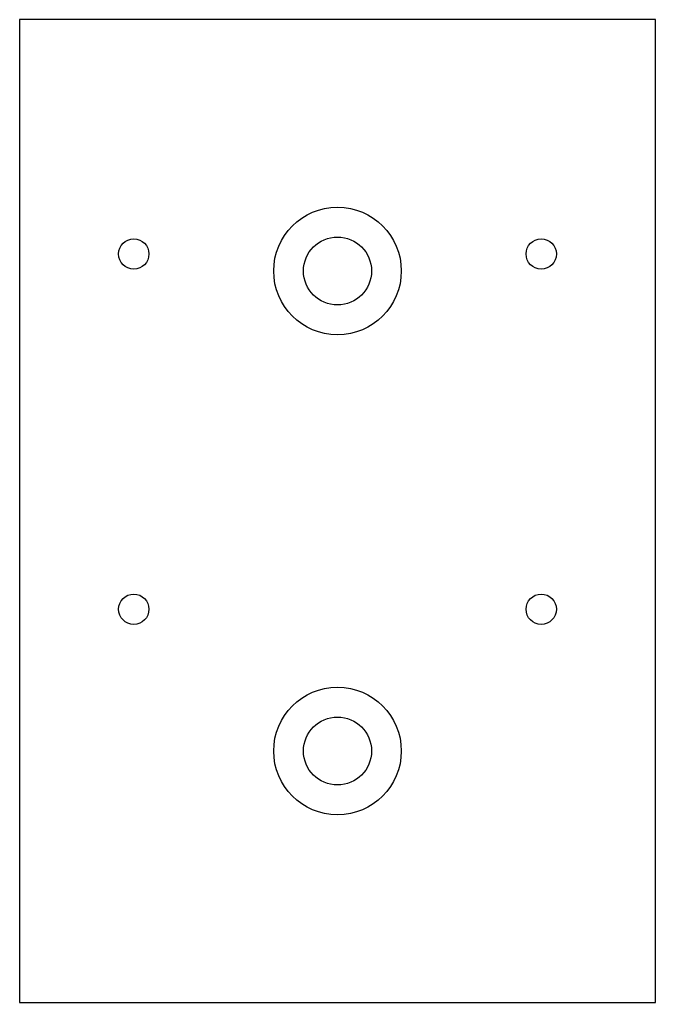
# Model space of a CAD drawing. Header units: inches. Extents: x -0.83 to 0.83, y -1.28 to 1.28.
import ezdxf

# ---------------------------------------------------------------- set-up
doc = ezdxf.new("R2010")
doc.units = ezdxf.units.IN
doc.header["$MEASUREMENT"] = 0

msp = doc.modelspace()

# ---------------------------------------------------------------- linework, layer by layer
at = {"color": 7, "linetype": 'Continuous', "lineweight": 25}
for p, q in [((-0.8268, 1.2795), (-0.8268, -1.2795)), ((0.8268, 1.2795), (-0.8268, 1.2795)), ((0.8268, -1.2795), (0.8268, 1.2795)), ((-0.8268, -1.2795), (0.8268, -1.2795))]:
    msp.add_line(p, q, dxfattribs=at)
for centre, radius in [((0, 0.625), 0.166), ((-0.5299, 0.6693), 0.0394), ((0, 0.625), 0.0885), ((0.5299, 0.6693), 0.0394), ((-0.5299, -0.2559), 0.0394), ((0.5299, -0.2559), 0.0394), ((0, -0.625), 0.166), ((0, -0.625), 0.0885)]:
    msp.add_circle(centre, radius, dxfattribs=at)

doc.saveas('drawing.dxf')
